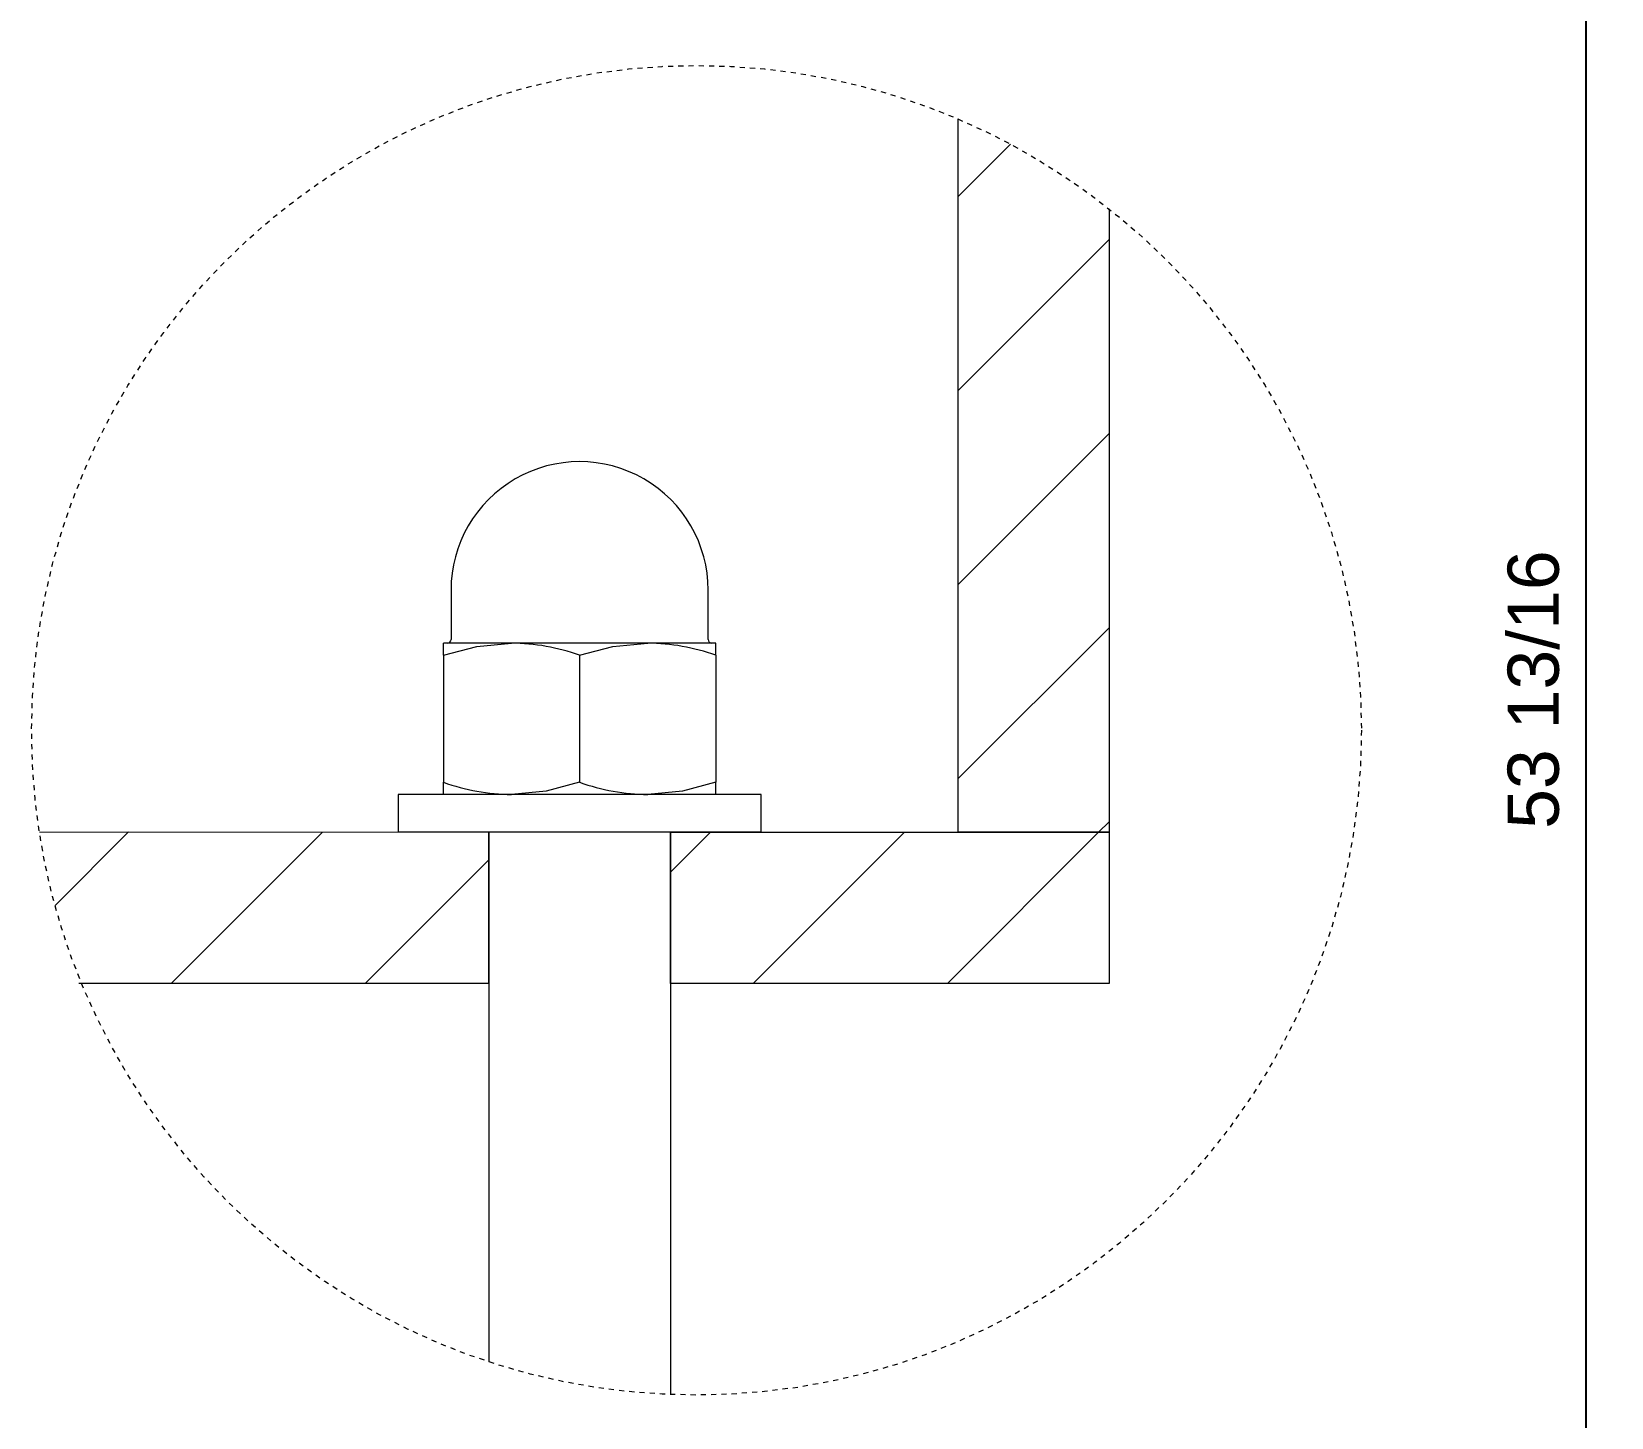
# Model space of a CAD drawing. Header units: inches. Extents: x -1 to 175, y 3 to 130.
# Drawn here: x 49.57 to 80.4, y 23.88 to 50.93 of the extents above; entities that cross this region are included whole.
import ezdxf

# ---------------------------------------------------------------- set-up
doc = ezdxf.new("R2010")
doc.units = ezdxf.units.IN
doc.header["$PDSIZE"] = -1
doc.linetypes.add('HIDDEN', pattern=[1.905, 1.27, -0.635])
for name, color, linetype, lineweight in [('ZANO_R', 7, 'Continuous', 0), ('ZANO_R_przerywana', 250, 'HIDDEN', 0), ('ZANO_W', 1, 'Continuous', 0)]:
    doc.layers.add(name, color=color, linetype=linetype, lineweight=lineweight)
doc.styles.get("Standard").update_dxf_attribs({"font": 'ARIALUNI.TTF'})
doc.dimstyles.new('amerykanie', dxfattribs={"dimtxt": 50, "dimasz": 50, "dimexe": 0.5, "dimexo": 0.5, "dimgap": 1, "dimtad": 1, "dimdec": 0, "dimzin": 0, "dimlunit": 5, "dimtxsty": 'Standard', "dimcen": 0.09, "dimclrd": 1, "dimclre": 1, "dimclrt": 1, "dimazin": 0, "dimtfac": 1, "dimtdec": 0, "dimtmove": 0, "dimatfit": 3, "dimfxl": 1, "dimtzin": 0, "dimarcsym": 1})

# ---------------------------------------------------------------- blocks, each defined once
blk = doc.blocks.new('*D365')
at = {"layer": 'Defpoints', "color": 0}
for p in [(74.068, 64.99), (74.068, 11.187), (79.902, 11.187)]:
    blk.add_point(p, dxfattribs=at)
at = {"layer": 'ZANO_W', "color": 1, "lineweight": -2}
for p, q in [((74.568, 64.99), (80.402, 64.99)), ((79.902, 63.99), (79.902, 12.187)), ((74.568, 11.187), (80.402, 11.187))]:
    blk.add_line(p, q, dxfattribs=at)
at = {"layer": 'ZANO_W', "color": 1}
for points in [[(80.069, 63.99), (79.736, 63.99), (79.902, 64.99)], [(79.736, 12.187), (80.069, 12.187), (79.902, 11.187)]]:
    blk.add_solid(points, dxfattribs=at)
at = {"layer": 'ZANO_W', "color": 1, "insert": (78.883, 38.088), "char_height": 1, "attachment_point": 5, "rotation": 90}
blk.add_mtext('53 13/16', dxfattribs=at)

msp = doc.modelspace()

# ---------------------------------------------------------------- linework, layer by layer
at = {"layer": 'ZANO_R'}
for p, q in [((67.64661, 49.227), (67.64661, 35.3035)), ((67.64661, 47.70753), (68.67303, 48.73394)), ((70.59936, 47.47022), (70.59936, 35.3035)), ((67.64661, 43.91946), (70.59936, 46.87221)), ((67.64661, 40.1314), (70.59936, 43.08415)), ((57.75491, 40.0279), (57.75491, 39.06826)), ((62.77457, 39.06826), (62.77457, 40.0279)), ((67.64661, 36.34333), (70.59936, 39.29608)), ((57.60727, 38.75708), (57.60727, 38.99444)), ((58.93599, 38.99444), (57.60727, 38.99444)), ((57.60727, 38.75708), (58.25825, 38.9293)), ((58.25825, 38.9293), (58.93599, 38.99444)), ((61.59347, 38.99444), (58.93599, 38.99444)), ((60.26474, 38.75708), (60.91572, 38.9293)), ((60.91572, 38.9293), (61.59347, 38.99444)), ((62.92222, 38.99444), (61.59347, 38.99444)), ((62.92222, 38.75708), (62.92222, 38.99444)), ((57.60727, 38.75708), (57.60727, 36.27904)), ((60.26474, 38.75708), (60.26474, 36.27904)), ((62.92222, 38.75708), (62.92222, 36.27904)), ((57.60727, 36.04169), (57.60727, 36.27904)), ((59.61376, 36.10684), (58.93599, 36.04169)), ((60.26474, 36.27904), (59.61376, 36.10684)), ((62.27122, 36.10684), (61.59347, 36.04169)), ((62.92222, 36.27904), (62.27122, 36.10684)), ((62.92222, 36.04169), (62.92222, 36.27904)), ((56.72143, 36.04169), (56.72143, 35.30351)), ((63.80803, 36.04169), (56.72143, 36.04169)), ((63.80803, 35.30351), (63.80803, 36.04169)), ((70.39485, 35.3035), (70.59936, 35.50802)), ((49.72153, 35.31012), (58.49309, 35.3035)), ((50.0272, 33.87617), (51.46082, 35.3098)), ((52.28984, 32.35075), (55.2455, 35.30641)), ((63.80803, 35.30351), (56.72143, 35.30351)), ((58.49309, 32.35075), (58.49309, 35.3035)), ((58.49309, 35.3035), (58.49309, 24.96633)), ((62.03639, 32.35075), (62.03639, 35.3035)), ((62.03639, 35.3035), (70.59936, 35.3035)), ((62.03639, 35.3035), (62.03639, 24.3272)), ((62.03639, 34.52117), (62.81872, 35.3035)), ((63.65404, 32.35075), (66.60679, 35.3035)), ((67.4421, 32.35075), (70.39485, 35.3035)), ((70.59936, 35.3035), (67.64661, 35.3035)), ((56.07791, 32.35075), (58.49309, 34.76594)), ((58.49309, 32.35075), (50.48971, 32.35075)), ((70.59936, 32.35075), (62.03639, 32.35075))]:
    msp.add_line(p, q, dxfattribs=at)
msp.add_lwpolyline([(70.59936, 35.3035), (70.59936, 32.35075)], dxfattribs=at)
for centre, radius, start, end in [((60.26474, 40.02791), 2.50983, 359.999731, 180.000269), ((57.68108, 39.06828), 0.07383, 270.002935, 359.990235), ((58.90202, 34.96639), 4.0282, 70.226957, 89.516766), ((61.5595, 34.96639), 4.0282, 70.226957, 89.516766), ((62.84841, 39.06828), 0.07383, 180.009765, 269.997065), ((58.97001, 40.07), 4.02845, 250.227931, 269.516264), ((61.62748, 40.07), 4.02845, 250.227931, 269.516264)]:
    msp.add_arc(centre, radius, start, end, dxfattribs=at)
at = {"layer": 'ZANO_R_przerywana', "color": 1, "ltscale": 0.05}
msp.add_circle((62.54605, 37.2943), 12.97711, dxfattribs=at)

# ---------------------------------------------------------------- dimensions: what is measured, and where the dimension line sits
at = {"layer": 'ZANO_W'}
dim = msp.add_linear_dim(base=(79.90233, 11.18672), p1=(74.06769, 64.98979), p2=(74.06772, 11.18672), angle=90, dimstyle='amerykanie', override={"dimtxt": 1, "dimasz": 1, "dimgap": 0.5, "dimdec": 4, "dimaunit": 1, "dimadec": 1, "dimtdec": 4, "dimtmove": 1, "dimfrac": 2}, dxfattribs=at)
dim.commit()
dim.dimension.update_dxf_attribs({"geometry": '*D365', "text_midpoint": (78.88323, 38.08826)})

doc.saveas('drawing.dxf')
